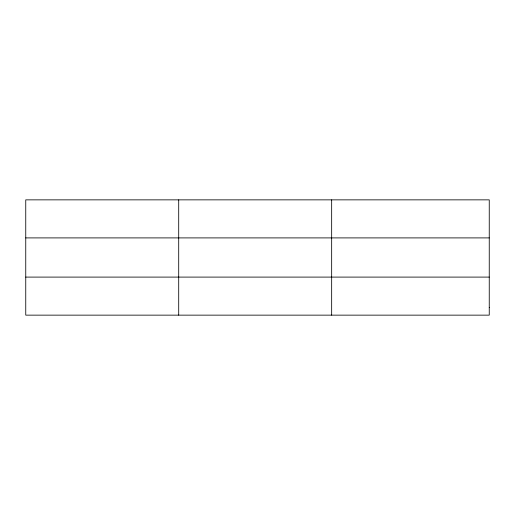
<?xml version="1.0" encoding="UTF-8"?>
<svg xmlns="http://www.w3.org/2000/svg" width="515" height="515" viewBox="0 0 515 515"><rect width="100%" height="100%" fill="white"/><g stroke="black" fill="none" stroke-linecap="round" stroke-linejoin="round"><path stroke-width="0.77" d="M178.705 199.859L178.705 315.141M331.66 199.859L331.66 315.141M25.75 237.904L489.25 237.904M25.75 277.096L489.25 277.096M489.25 307.532L489.25 315.141L25.75 315.141L25.75 199.859L489.25 199.859L489.25 307.532"/></g></svg>
